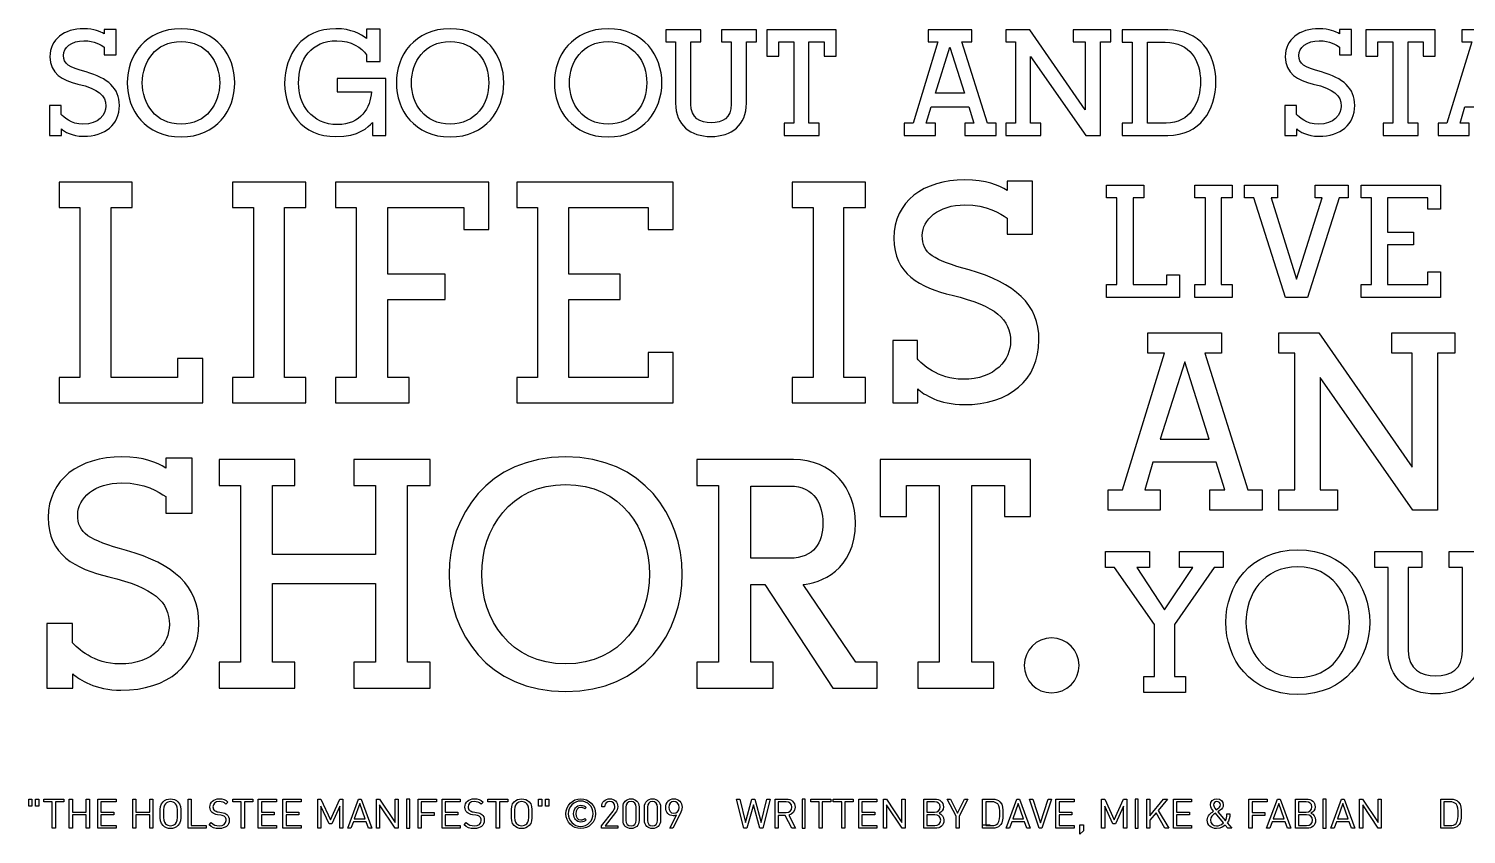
# Model space of a CAD drawing. Extents: x 11 to 200, y 17 to 278.
# Drawn here: x 10.5 to 119.8, y 17.3 to 78.5 of the extents above; entities that cross this region are included whole.
import ezdxf

# ---------------------------------------------------------------- set-up
doc = ezdxf.new("R2010")
doc.units = 0
doc.layers.add('Ebene_1', color=7, linetype='CONTINUOUS')

msp = doc.modelspace()

# ---------------------------------------------------------------- linework, layer by layer
at = {"layer": 'Ebene_1', "color": 7}
for points in [[(16.251117, 77.067376), (16.251117, 76.482894), (17.171856, 76.482894), (17.171856, 78.41474), (16.251117, 78.41474), (16.251117, 78.066019)], [(36.188452, 76.482894), (36.188452, 75.967203), (37.220221, 75.967203), (37.220221, 78.42617), (36.188452, 78.42617), (36.188452, 77.717334)], [(60.827404, 72.733819), (60.827404, 77.460265), (61.602281, 77.460265), (61.602281, 78.368914), (58.929918, 78.368914), (58.929918, 77.460265), (59.682711, 77.460265), (59.682711, 72.800917)], [(65.061267, 77.460265), (65.834309, 77.460265), (65.834309, 78.368914), (63.162617, 78.368914), (63.162617, 77.460265), (63.915374, 77.460265), (63.915374, 72.733819)], [(70.595503, 71.273424), (69.820486, 71.273424), (69.820486, 77.460265), (70.965356, 77.460265), (70.965356, 76.369934), (71.874958, 76.369934), (71.874958, 78.368914), (66.609185, 78.368914), (66.609185, 76.369934), (67.530253, 76.369934), (67.530253, 77.460265), (68.675122, 77.460265), (68.675122, 71.273424), (67.92367, 71.273424), (67.92367, 70.35338), (70.595503, 70.35338), (70.595503, 71.273424), (70.595503, 71.273424)], [(83.386802, 71.273424), (81.444302, 77.460265), (82.196248, 77.460265), (82.196248, 78.368914), (78.872975, 78.368914), (78.872975, 77.460265), (79.613491, 77.460265), (77.727294, 71.273424), (77.065236, 71.273424), (77.065236, 70.35338), (79.423556, 70.35338), (79.423556, 71.273424), (78.737579, 71.273424), (79.097589, 72.51933), (81.960522, 72.51933), (82.352775, 71.273424), (81.668457, 71.273424), (81.668457, 70.35338), (84.036266, 70.35338), (84.036266, 71.273424), (83.386802, 71.273424), (83.386802, 71.273424)], [(87.44992, 71.273424), (86.664425, 71.273424), (86.664425, 76.348627), (90.852921, 70.35338), (91.975177, 70.35338), (91.975177, 77.460265), (92.750195, 77.460265), (92.750195, 78.368914), (89.909099, 78.368914), (89.909099, 77.460265), (90.818384, 77.460265), (90.818384, 72.296656), (86.608087, 78.368914), (84.789059, 78.368914), (84.789059, 77.460265), (85.519379, 77.460265), (85.519379, 71.273424), (84.789059, 71.273424), (84.789059, 70.35338), (87.44992, 70.35338), (87.44992, 71.273424), (87.44992, 71.273424)], [(97.083788, 78.368914), (93.613971, 78.368914), (93.613971, 77.437369), (94.378229, 77.437369), (94.378229, 71.29639), (93.613971, 71.29639), (93.613971, 70.35338), (93.613971, 70.35338)], [(110.143727, 77.067376), (110.143727, 76.482894), (111.0643, 76.482894), (111.0643, 78.41474), (110.143727, 78.41474), (110.143727, 78.066019)], [(116.128214, 71.273424), (115.352843, 71.273424), (115.352843, 77.460265), (116.497396, 77.460265), (116.497396, 76.369934), (117.407315, 76.369934), (117.407315, 78.368914), (112.141578, 78.368914), (112.141578, 76.369934), (113.063104, 76.369934), (113.063104, 77.460265), (114.207339, 77.460265), (114.207339, 71.273424), (113.455393, 71.273424), (113.455393, 70.35338), (116.128214, 70.35338), (116.128214, 71.273424), (116.128214, 71.273424)], [(123.962526, 71.273424), (122.02052, 77.460265), (122.771654, 77.460265), (122.771654, 78.368914), (119.449511, 78.368914), (119.449511, 77.460265), (120.18985, 77.460265), (118.303512, 71.273424), (117.641771, 71.273424), (117.641771, 70.35338), (119.999138, 70.35338), (119.999138, 71.273424), (119.314926, 71.273424), (119.67363, 72.51933), (122.53674, 72.51933), (122.930122, 71.273424), (122.245133, 71.273424), (122.245133, 70.35338), (124.613295, 70.35338), (124.613295, 71.273424), (123.962526, 71.273424), (123.962526, 71.273424)], [(65.061267, 72.800917), (65.061267, 77.460265), (65.061267, 77.460265)], [(81.634731, 73.563834), (79.423556, 73.563834), (80.534206, 77.067376), (81.634731, 73.563834), (81.634731, 73.563834)], [(95.545006, 77.437369), (96.892229, 77.437369)], [(96.960315, 71.29639), (95.545006, 71.29639), (95.545006, 77.437369), (95.545006, 77.437369)], [(36.637185, 71.340558), (36.637185, 70.35338), (37.658618, 70.35338), (37.658618, 74.686937), (33.954063, 74.686937), (33.954063, 73.653863), (36.558269, 73.653863)], [(12.983509, 71.947971), (12.983509, 72.620824), (12.085196, 72.620824), (12.085196, 70.35338), (12.994802, 70.35338), (12.994802, 70.857605)], [(106.876793, 71.947971), (106.876793, 72.620824), (105.978162, 72.620824), (105.978162, 70.35338), (106.887588, 70.35338), (106.887588, 70.857605)], [(93.613971, 70.35338), (97.083788, 70.35338)], [(21.828428, 51.964768), (16.784993, 51.964768), (16.784993, 64.890157), (18.380244, 64.890157), (18.380244, 66.790889), (12.820279, 66.790889), (12.820279, 64.890157), (14.391957, 64.890157), (14.391957, 51.964768), (12.820279, 51.964768), (12.820279, 50.041106), (23.752749, 50.041106), (23.752749, 53.39567), (21.828428, 53.39567), (21.828428, 51.964768), (21.828428, 51.964768)], [(29.944814, 51.964768), (29.944814, 64.890157), (31.586557, 64.890157), (31.586557, 66.790889), (26.00417, 66.790889), (26.00417, 64.890157), (27.599421, 64.890157), (27.599421, 51.964768), (26.00417, 51.964768), (26.00417, 50.041106), (31.586557, 50.041106), (31.586557, 51.964768), (29.944814, 51.964768), (29.944814, 51.964768)], [(33.838317, 50.041106), (39.423001, 50.041106), (39.423001, 51.964768), (37.80368, 51.964768), (37.80368, 57.899478), (42.167541, 57.899478), (42.167541, 59.800244), (37.80368, 59.800244), (37.80368, 64.890157), (43.574348, 64.890157), (43.574348, 63.200599), (45.49801, 63.200599), (45.49801, 66.790889), (33.838317, 66.790889), (33.838317, 64.890157), (35.410788, 64.890157), (35.410788, 51.964768), (33.838317, 51.964768), (33.838317, 50.041106), (33.838317, 50.041106)], [(47.609773, 50.041106), (59.503747, 50.041106), (59.503747, 53.865534), (57.602486, 53.865534), (57.602486, 51.964768), (51.574149, 51.964768), (51.574149, 57.899478), (55.467828, 57.899478), (55.467828, 59.800244), (51.574149, 59.800244), (51.574149, 64.890157), (57.602486, 64.890157), (57.602486, 63.200599), (59.503747, 63.200599), (59.503747, 66.790889), (47.609773, 66.790889), (47.609773, 64.890157), (49.181116, 64.890157), (49.181116, 51.964768), (47.609773, 51.964768), (47.609773, 50.041106), (47.609773, 50.041106)], [(72.475633, 51.964768), (72.475633, 64.890157), (74.11739, 64.890157), (74.11739, 66.790889), (68.533023, 66.790889), (68.533023, 64.890157), (70.12892, 64.890157), (70.12892, 51.964768), (68.533023, 51.964768), (68.533023, 50.041106), (74.11739, 50.041106), (74.11739, 51.964768), (72.475633, 51.964768), (72.475633, 51.964768)], [(84.885296, 64.068291), (84.885296, 62.848632), (86.808288, 62.848632), (86.808288, 66.884199), (84.885296, 66.884199), (84.885296, 66.157335)], [(97.013373, 59.756041), (97.992085, 59.756041), (97.992085, 58.050114), (92.429978, 58.050114), (92.429978, 59.029143), (93.229761, 59.029143), (93.229761, 65.605591), (92.429978, 65.605591), (92.429978, 66.571496), (95.258656, 66.571496), (95.258656, 65.605591), (94.447126, 65.605591), (94.447126, 59.029143), (97.013373, 59.029143), (97.013373, 59.756041)], [(101.978085, 59.029143), (101.978085, 58.050114), (99.137413, 58.050114), (99.137413, 59.029143), (99.949119, 59.029143), (99.949119, 65.605591), (99.137413, 65.605591), (99.137413, 66.571496), (101.978085, 66.571496), (101.978085, 65.605591), (101.142602, 65.605591), (101.142602, 59.029143), (101.978085, 59.029143)], [(108.303885, 65.605591), (108.303885, 66.571496), (110.810406, 66.571496), (110.810406, 65.605591), (110.118221, 65.605591), (107.719085, 58.050114), (106.048047, 58.050114), (103.636846, 65.605591), (102.932667, 65.605591), (102.932667, 66.571496), (105.439365, 66.571496), (105.439365, 65.605591), (104.937891, 65.605591), (106.883496, 59.435155), (108.817141, 65.605591), (108.303885, 65.605591)], [(111.776453, 59.029143), (112.576235, 59.029143), (112.576235, 65.605591), (111.776453, 65.605591), (111.776453, 66.571496), (117.828038, 66.571496), (117.828038, 64.746083), (116.86118, 64.746083), (116.86118, 65.605591), (113.793601, 65.605591), (113.793601, 63.015602), (115.775083, 63.015602), (115.775083, 62.048039), (113.793601, 62.048039), (113.793601, 59.029143), (116.86118, 59.029143), (116.86118, 59.995048), (117.828038, 59.995048), (117.828038, 58.050114), (111.776453, 58.050114), (111.776453, 59.029143)], [(78.058165, 53.372739), (78.058165, 54.779052), (76.18054, 54.779052), (76.18054, 50.041106), (78.081589, 50.041106), (78.081589, 51.095453)], [(104.262886, 43.426981), (104.262886, 41.879867), (100.282318, 41.879867), (100.282318, 43.426981), (101.433044, 43.426981), (100.772785, 45.520894), (95.96199, 45.520894), (95.358387, 43.426981), (96.509113, 43.426981), (96.509113, 41.879867), (92.547383, 41.879867), (92.547383, 43.426981), (93.660467, 43.426981), (96.829858, 53.821296), (95.584623, 53.821296), (95.584623, 55.350411), (101.16899, 55.350411), (101.16899, 53.821296), (99.904916, 53.821296), (103.168781, 43.426981), (104.262886, 43.426981)], [(109.997712, 41.879867), (105.52643, 41.879867), (105.52643, 43.426981), (106.752686, 43.426981), (106.752686, 53.821296), (105.52643, 53.821296), (105.52643, 55.350411), (108.582685, 55.350411), (115.657361, 45.144374), (115.657361, 53.821296), (114.129234, 53.821296), (114.129234, 55.350411), (118.902211, 55.350411), (118.902211, 53.821296), (117.600532, 53.821296), (117.600532, 41.879867), (115.713982, 41.879867), (108.676983, 51.953338), (108.676983, 43.426981), (109.997712, 43.426981), (109.997712, 41.879867)], [(98.376789, 53.161566), (96.509113, 47.275928), (100.225662, 47.275928), (98.376789, 53.161566), (98.376789, 53.161566)], [(20.936831, 42.90801), (20.936831, 41.640842), (22.933511, 41.640842), (22.933511, 45.828692), (20.936831, 45.828692), (20.936831, 45.073959)], [(39.296953, 30.341162), (39.296953, 43.759333), (41.026093, 43.759333), (41.026093, 45.730479), (35.230237, 45.730479), (35.230237, 43.759333), (36.861975, 43.759333), (36.861975, 38.523691), (29.046014, 38.523691), (29.046014, 43.759333), (30.750132, 43.759333), (30.750132, 45.730479), (24.977999, 45.730479), (24.977999, 43.759333), (26.61074, 43.759333), (26.61074, 30.341162), (24.977999, 30.341162), (24.977999, 28.34383), (30.750132, 28.34383), (30.750132, 30.341162), (29.046014, 30.341162), (29.046014, 36.306977), (36.861975, 36.306977), (36.861975, 30.341162), (35.230237, 30.341162), (35.230237, 28.34383), (41.026093, 28.34383), (41.026093, 30.341162), (39.296953, 30.341162), (39.296953, 30.341162)], [(68.634694, 45.730479), (61.305453, 45.730479), (61.305453, 43.759333), (62.936839, 43.759333), (62.936839, 30.341162), (61.305453, 30.341162), (61.305453, 28.34383), (67.101486, 28.34383), (67.101486, 30.341162), (65.397041, 30.341162), (65.397041, 36.234939), (65.397041, 36.234939)], [(83.876317, 30.341162), (82.19593, 30.341162), (82.19593, 43.759333), (84.680015, 43.759333), (84.680015, 41.396907), (86.652925, 41.396907), (86.652925, 45.730479), (75.232273, 45.730479), (75.232273, 41.396907), (77.227973, 41.396907), (77.227973, 43.759333), (79.712516, 43.759333), (79.712516, 30.341162), (78.081236, 30.341162), (78.081236, 28.34383), (83.876317, 28.34383), (83.876317, 30.341162), (83.876317, 30.341162)], [(68.367006, 38.230638), (65.397041, 38.230638), (65.397041, 43.710226), (68.367006, 43.710226)], [(96.069551, 33.199646), (93.051467, 37.525023), (92.360552, 37.525023), (92.360552, 38.741432), (95.694161, 38.741432), (95.694161, 37.525023), (94.733123, 37.525023), (96.835432, 34.296542), (98.997783, 37.525023), (97.991767, 37.525023), (97.991767, 38.741432), (101.310242, 38.741432), (101.310242, 37.525023), (100.619397, 37.525023), (97.601313, 33.199646), (97.601313, 29.250814), (98.442123, 29.250814), (98.442123, 28.019669), (95.273755, 28.019669), (95.273755, 29.250814), (96.069551, 29.250814), (96.069551, 33.199646)], [(113.830466, 31.292353), (113.830466, 37.525023), (112.82445, 37.525023), (112.82445, 38.741432), (116.398195, 38.741432), (116.398195, 37.525023), (115.362051, 37.525023), (115.362051, 31.20231)], [(119.491597, 31.20231), (119.491597, 37.525023), (118.485404, 37.525023), (118.485404, 38.741432), (122.059149, 38.741432), (122.059149, 37.525023), (121.023182, 37.525023), (121.023182, 31.292353)], [(65.397041, 36.234939), (66.467545, 36.234939), (71.630024, 28.34383), (75.01468, 28.34383), (75.01468, 30.341162), (73.38393, 30.341162), (69.36565, 36.234939)], [(13.850055, 31.803147), (13.850055, 33.263492), (11.902326, 33.263492), (11.902326, 28.34383), (13.875106, 28.34383), (13.875106, 29.440722)], [(110.904175, 33.365), (110.904175, 33.365)], [(10.517127, 19.930461), (10.76368, 19.930461), (10.76368, 19.40002), (10.517127, 19.40002), (10.517127, 19.930461), (10.517127, 19.930461)], [(11.041672, 19.930461), (11.288553, 19.930461), (11.288553, 19.40002), (11.041672, 19.40002), (11.041672, 19.930461), (11.041672, 19.930461)], [(12.537873, 19.717626), (12.537873, 17.707195), (12.300976, 17.707195), (12.300976, 19.717626), (11.657245, 19.717626), (11.657245, 19.930461), (13.181439, 19.930461), (13.181439, 19.717626), (12.537873, 19.717626)], [(14.890143, 17.707195), (14.890143, 18.722235), (13.834339, 18.722235), (13.834339, 17.707195), (13.596951, 17.707195), (13.596951, 19.930461), (13.834339, 19.930461), (13.834339, 18.933429), (14.890143, 18.933429), (14.890143, 19.930461), (15.127534, 19.930461), (15.127534, 17.707195), (14.890143, 17.707195)], [(15.770933, 17.707195), (15.770933, 19.930461), (17.15172, 19.930461), (17.15172, 19.717626), (16.008325, 19.717626), (16.008325, 18.933429), (16.983088, 18.933429), (16.983088, 18.722235), (16.008325, 18.722235), (16.008325, 17.918393), (17.15172, 17.918393), (17.15172, 17.707195), (15.770933, 17.707195)], [(19.71633, 17.707195), (19.71633, 18.722235), (18.66036, 18.722235), (18.66036, 17.707195), (18.422972, 17.707195), (18.422972, 19.930461), (18.66036, 19.930461), (18.66036, 18.933429), (19.71633, 18.933429), (19.71633, 19.930461), (19.953883, 19.930461), (19.953883, 17.707195), (19.71633, 17.707195)], [(22.627692, 17.707195), (22.627692, 19.930461), (22.865079, 19.930461), (22.865079, 17.918393), (24.002089, 17.918393), (24.002089, 17.707195), (22.627692, 17.707195)], [(25.660695, 19.706168), (25.507784, 19.552276)], [(26.907066, 19.717626), (26.907066, 17.707195), (26.669512, 17.707195), (26.669512, 19.717626), (26.026268, 19.717626), (26.026268, 19.930461), (27.550797, 19.930461), (27.550797, 19.717626), (26.907066, 19.717626)], [(27.965978, 17.707195), (27.965978, 19.930461), (29.346923, 19.930461), (29.346923, 19.717626), (28.203366, 19.717626), (28.203366, 18.933429), (29.177643, 18.933429), (29.177643, 18.722235), (28.203366, 18.722235), (28.203366, 17.918393), (29.346923, 17.918393), (29.346923, 17.707195), (27.965978, 17.707195)], [(29.840202, 17.707195), (29.840202, 19.930461), (31.221147, 19.930461), (31.221147, 19.717626), (30.077752, 19.717626), (30.077752, 18.933429), (31.052025, 18.933429), (31.052025, 18.722235), (30.077752, 18.722235), (30.077752, 17.918393), (31.221147, 17.918393), (31.221147, 17.707195), (29.840202, 17.707195)], [(34.160191, 17.707195), (34.160191, 19.396747), (33.550979, 18.055912), (33.348308, 18.055912), (32.729783, 19.396747), (32.729783, 17.707195), (32.492399, 17.707195), (32.492399, 19.930461), (32.729783, 19.930461), (33.454389, 18.353876), (34.160191, 19.930461), (34.397716, 19.930461), (34.397716, 17.707195), (34.160191, 17.707195)], [(36.33743, 17.707195), (36.159312, 18.209805), (35.18815, 18.209805), (35.010033, 17.707195), (34.756915, 17.707195), (35.575359, 19.930461), (35.775208, 19.930461), (36.590689, 17.707195), (36.33743, 17.707195)], [(38.367842, 17.707195), (37.187307, 19.490063), (37.187307, 17.707195), (36.949746, 17.707195), (36.949746, 19.930461), (37.174501, 19.930461), (38.355566, 18.152503), (38.355566, 19.930461), (38.592632, 19.930461), (38.592632, 17.707195), (38.367842, 17.707195)], [(39.236699, 17.707195), (39.474086, 17.707195), (39.474086, 19.930459), (39.236699, 19.930459), (39.236699, 17.707195), (39.236699, 17.707195)], [(40.354863, 19.717626), (40.354863, 18.899048), (41.329623, 18.899048), (41.329623, 18.687854), (40.354863, 18.687854), (40.354863, 17.707195), (40.117444, 17.707195), (40.117444, 19.930461), (41.497934, 19.930461), (41.497934, 19.717626), (40.354863, 19.717626)], [(41.92931, 17.707195), (41.92931, 19.930461), (43.309765, 19.930461), (43.309765, 19.717626), (42.166695, 19.717626), (42.166695, 18.933429), (43.140961, 18.933429), (43.140961, 18.722235), (42.166695, 18.722235), (42.166695, 17.918393), (43.309765, 17.918393), (43.309765, 17.707195), (41.92931, 17.707195)], [(45.04649, 19.706168), (44.893702, 19.552276)], [(46.292854, 19.717626), (46.292854, 17.707195), (46.055435, 17.707195), (46.055435, 19.717626), (45.412215, 19.717626), (45.412215, 19.930461), (46.936568, 19.930461), (46.936568, 19.717626), (46.292854, 19.717626)], [(49.273121, 19.930461), (49.519324, 19.930461), (49.519324, 19.40002), (49.273121, 19.40002), (49.273121, 19.930461), (49.273121, 19.930461)], [(49.797666, 19.930461), (50.044046, 19.930461), (50.044046, 19.40002), (49.797666, 19.40002), (49.797666, 19.930461), (49.797666, 19.930461)], [(52.47151, 19.779842), (52.47151, 19.779842)], [(59.549925, 19.748738), (59.549925, 19.748738)], [(66.309571, 17.707195), (66.088062, 17.707195), (65.594138, 19.48679), (65.100355, 17.707195), (64.878704, 17.707195), (64.310626, 19.930461), (64.563533, 19.930461), (64.997379, 18.137767), (65.488234, 19.930461), (65.700041, 19.930461), (66.190896, 18.137767), (66.624884, 19.930461), (66.877861, 19.930461), (66.309571, 17.707195)], [(68.527273, 17.707195), (68.021566, 18.692768), (67.487214, 18.692768), (67.487214, 17.707195), (67.249653, 17.707195), (67.249653, 19.930461), (68.102776, 19.930461)], [(68.080833, 19.717626), (67.487214, 19.717626), (67.487214, 18.902325), (68.080833, 18.902325)], [(68.080833, 19.717626), (68.080833, 19.717626)], [(69.29901, 17.707195), (69.536563, 17.707195), (69.536563, 19.930459), (69.29901, 19.930459), (69.29901, 17.707195), (69.29901, 17.707195)], [(70.832888, 19.717626), (70.832888, 17.707195), (70.595503, 17.707195), (70.595503, 19.717626), (69.952107, 19.717626), (69.952107, 19.930461), (71.476284, 19.930461), (71.476284, 19.717626), (70.832888, 19.717626)], [(72.54453, 19.717626), (72.54453, 17.707195), (72.30697, 17.707195), (72.30697, 19.717626), (71.663609, 19.717626), (71.663609, 19.930461), (73.188279, 19.930461), (73.188279, 19.717626), (72.54453, 19.717626)], [(73.603287, 17.707195), (73.603287, 19.930461), (74.984235, 19.930461), (74.984235, 19.717626), (73.840883, 19.717626), (73.840883, 18.933429), (74.815114, 18.933429), (74.815114, 18.722235), (73.840883, 18.722235), (73.840883, 17.918393), (74.984235, 17.918393), (74.984235, 17.707195), (73.603287, 17.707195)], [(76.895621, 17.707195), (75.715085, 19.490063), (75.715085, 17.707195), (75.477701, 17.707195), (75.477701, 19.930461), (75.702597, 19.930461), (76.883344, 18.152503), (76.883344, 19.930461), (77.120763, 19.930461), (77.120763, 17.707195), (76.895621, 17.707195)], [(79.407187, 17.707195), (78.541929, 17.707195), (78.541929, 19.930461), (79.379035, 19.930461)], [(79.360232, 19.717626), (78.779348, 19.717626), (78.779348, 18.946525), (79.360232, 18.946525)], [(79.360232, 19.717626), (79.360232, 19.717626)], [(81.231506, 18.624008), (81.231506, 17.707195), (80.99444, 17.707195), (80.99444, 18.624008), (80.331853, 19.930461), (80.588251, 19.930461), (81.112797, 18.86467), (81.631274, 19.930461), (81.887497, 19.930461), (81.231506, 18.624008)], [(83.774646, 17.707195), (83.012223, 17.707195), (83.012223, 19.930461), (83.774646, 19.930461)], [(83.734041, 19.717626), (83.249748, 19.717626), (83.249748, 17.918393), (83.734041, 17.918393)], [(86.379205, 17.707195), (86.201087, 18.209805), (85.230243, 18.209805), (85.052301, 17.707195), (84.799007, 17.707195), (85.617275, 19.930461), (85.817159, 19.930461), (86.63264, 17.707195), (86.379205, 17.707195)], [(87.509505, 17.707195), (87.316182, 17.707195), (86.585156, 19.930461), (86.835135, 19.930461), (87.412914, 18.13122), (87.990482, 19.930461), (88.240813, 19.930461), (87.509505, 17.707195)], [(88.587064, 17.707195), (88.587064, 19.930461), (89.968189, 19.930461), (89.968189, 19.717626), (88.824625, 19.717626), (88.824625, 18.933429), (89.79942, 18.933429), (89.79942, 18.722235), (88.824625, 18.722235), (88.824625, 17.918393), (89.968189, 17.918393), (89.968189, 17.707195), (88.587064, 17.707195)], [(93.732011, 17.707195), (93.732011, 19.396747), (93.122834, 18.055912), (92.919987, 18.055912), (92.301497, 19.396747), (92.301497, 17.707195), (92.064254, 17.707195), (92.064254, 19.930461), (92.301497, 19.930461), (93.02642, 18.353876), (93.732011, 19.930461), (93.969571, 19.930461), (93.969571, 17.707195), (93.732011, 17.707195)], [(94.612791, 17.707195), (94.850179, 17.707195), (94.850179, 19.930459), (94.612791, 19.930459), (94.612791, 17.707195), (94.612791, 17.707195)], [(96.877836, 17.707195), (96.199868, 18.890863), (95.731485, 18.327678), (95.731485, 17.707195), (95.493924, 17.707195), (95.493924, 19.930461), (95.731485, 19.930461), (95.731485, 18.653476), (96.768157, 19.930461), (97.058881, 19.930461), (96.359358, 19.070953), (97.158929, 17.707195), (96.877836, 17.707195)], [(97.524019, 17.707195), (97.524019, 19.930461), (98.905109, 19.930461), (98.905109, 19.717626), (97.761544, 19.717626), (97.761544, 18.933429), (98.736163, 18.933429), (98.736163, 18.722235), (97.761544, 18.722235), (97.761544, 17.918393), (98.905109, 17.918393), (98.905109, 17.707195), (97.524019, 17.707195)], [(100.82616, 19.74546), (100.82616, 19.74546)], [(103.499969, 19.717626), (103.499969, 18.899048), (104.474729, 18.899048), (104.474729, 18.687854), (103.499969, 18.687854), (103.499969, 17.707195), (103.262726, 17.707195), (103.262726, 19.930461), (104.64318, 19.930461), (104.64318, 19.717626), (103.499969, 19.717626)], [(106.183126, 17.707195), (106.005008, 18.209805), (105.033529, 18.209805), (104.855376, 17.707195), (104.602611, 17.707195), (105.420985, 19.930461), (105.620904, 19.930461), (106.435891, 17.707195), (106.183126, 17.707195)], [(107.660806, 17.707195), (106.795407, 17.707195), (106.795407, 19.930461), (107.632513, 19.930461)], [(107.613816, 19.717626), (107.032968, 19.717626), (107.032968, 18.946525), (107.613816, 18.946525)], [(107.613816, 19.717626), (107.613816, 19.717626)], [(108.881982, 17.707195), (109.119369, 17.707195), (109.119369, 19.930459), (108.881982, 19.930459), (108.881982, 17.707195), (108.881982, 17.707195)], [(111.059079, 17.707195), (110.880926, 18.209805), (109.9098, 18.209805), (109.731647, 17.707195), (109.478741, 17.707195), (110.29715, 19.930461), (110.496893, 19.930461), (111.311986, 17.707195), (111.059079, 17.707195)], [(113.089139, 17.707195), (111.908568, 19.490063), (111.908568, 17.707195), (111.671219, 17.707195), (111.671219, 19.930461), (111.89615, 19.930461), (113.076898, 18.152503), (113.076898, 19.930461), (113.314282, 19.930461), (113.314282, 17.707195), (113.089139, 17.707195)], [(118.608665, 17.707195), (117.846735, 17.707195), (117.846735, 19.930461), (118.608665, 19.930461)], [(118.568236, 19.717626), (118.08412, 19.717626), (118.08412, 17.918393), (118.568236, 17.918393)], [(21.674701, 19.576833), (21.674701, 19.576833)], [(25.123379, 18.696042), (24.864215, 18.736971)], [(24.920373, 18.953076), (25.16398, 18.91542)], [(35.678335, 19.589931), (35.259694, 18.416084), (36.090873, 18.416084), (35.678335, 19.589931), (35.678335, 19.589931)], [(44.509139, 18.696042), (44.249988, 18.736971)], [(44.306327, 18.953076), (44.549744, 18.91542)], [(48.366623, 19.576833), (48.366623, 19.576833)], [(52.896007, 19.290328), (52.783718, 19.177365)], [(54.061656, 17.707195), (54.061656, 17.906931), (54.939367, 19.021836)], [(55.111099, 18.899048), (54.333259, 17.906931), (55.288864, 17.906931), (55.288864, 17.707195), (54.061656, 17.707195)], [(54.289233, 19.345992), (54.064619, 19.345992)], [(55.685739, 18.299848), (55.685739, 19.336171)], [(55.910846, 19.324713), (55.910846, 18.312946)], [(56.679161, 18.312946), (56.679161, 19.324713), (56.679161, 19.324713)], [(56.903775, 19.336171), (56.903775, 18.299848)], [(57.316313, 18.299848), (57.316313, 19.336171)], [(57.541103, 19.324713), (57.541103, 18.312946)], [(58.309947, 18.312946), (58.309947, 19.324713), (58.309947, 19.324713)], [(58.53456, 19.336171), (58.53456, 18.299848)], [(60.027798, 18.809005), (59.481169, 17.707195), (59.246889, 17.707195), (59.74667, 18.705867)], [(68.277436, 18.715688), (68.805297, 17.707195), (68.527273, 17.707195)], [(79.38542, 18.733697), (78.779348, 18.733697), (78.779348, 17.918393), (79.38542, 17.918393)], [(79.38542, 18.733697), (79.38542, 18.733697)], [(84.171027, 19.555553), (84.171027, 19.555553)], [(85.720251, 19.589931), (85.30161, 18.416084), (86.132825, 18.416084), (85.720251, 19.589931), (85.720251, 19.589931)], [(101.319626, 18.113214), (100.707627, 18.849934), (100.707627, 18.849934)], [(100.898197, 18.971085), (101.466628, 18.286752)], [(101.59137, 18.79591), (101.816478, 18.79591)], [(105.52382, 19.589931), (105.10539, 18.416084), (105.936217, 18.416084), (105.52382, 19.589931), (105.52382, 19.589931)], [(107.638863, 18.733697), (107.032968, 18.733697), (107.032968, 17.918393), (107.638863, 17.918393)], [(107.638863, 18.733697), (107.638863, 18.733697)], [(110.400126, 19.589931), (109.981484, 18.416084), (110.812205, 18.416084), (110.400126, 19.589931), (110.400126, 19.589931)], [(119.005505, 19.555553), (119.005505, 19.555553)], [(24.226865, 17.980601), (24.389439, 18.144318)], [(43.61266, 17.980601), (43.775361, 18.144318)], [(52.487032, 18.185248), (52.487032, 18.185248)], [(52.783718, 18.458654), (52.896007, 18.347328)], [(90.414806, 17.256977), (90.414806, 17.980601), (90.689831, 17.980601), (90.689831, 17.504189), (90.414806, 17.256977)], [(101.653741, 17.707195), (101.453822, 17.949497)], [(101.610032, 18.116488), (101.950392, 17.707195), (101.653741, 17.707195)]]:
    msp.add_lwpolyline(points, dxfattribs=at)
for points in [[(14.71284, 78.458943), (13.208451, 78.458943), (12.130383, 77.673131), (12.130383, 76.337161)], [(16.251117, 78.066019), (15.936453, 78.267385), (15.487543, 78.458943), (14.71284, 78.458943)], [(22.090044, 78.458943), (19.373507, 78.458943), (18.00304, 76.405953), (18.00304, 74.349682)], [(26.176072, 74.349682), (26.176072, 76.405953), (24.807241, 78.458943), (22.090044, 78.458943)], [(33.863999, 78.458943), (31.281394, 78.458943), (29.967738, 76.505789), (29.967738, 74.282548)], [(36.188452, 77.717334), (35.78378, 78.054554), (35.030988, 78.458943), (33.863999, 78.458943)], [(42.542756, 78.458943), (39.824744, 78.458943), (38.455755, 76.405953), (38.455755, 74.349682)], [(46.628804, 74.349682), (46.628804, 76.405953), (45.258827, 78.458943), (42.542756, 78.458943)], [(54.552017, 78.458943), (51.834464, 78.458943), (50.465792, 76.405953), (50.465792, 74.349682)], [(58.638983, 74.349682), (58.638983, 76.405953), (57.268864, 78.458943), (54.552017, 78.458943)], [(100.755111, 74.439711), (100.755111, 76.572958), (99.531183, 78.368914), (97.083788, 78.368914)], [(108.605122, 78.458943), (107.101406, 78.458943), (106.023494, 77.673131), (106.023494, 76.337161)], [(110.143727, 78.066019), (109.82859, 78.267385), (109.379998, 78.458943), (108.605122, 78.458943)], [(13.163267, 76.438691), (13.163267, 77.011708), (13.746913, 77.548706), (14.71284, 77.548706)], [(14.71284, 77.548706), (15.509317, 77.548706), (16.003904, 77.236004), (16.251117, 77.067376)], [(19.148234, 74.349682), (19.148234, 75.923), (20.136587, 77.49466), (22.090044, 77.49466)], [(22.090044, 77.49466), (24.043347, 77.49466), (25.030549, 75.923), (25.030549, 74.349682)], [(31.02272, 74.328409), (31.02272, 76.147261), (31.999942, 77.548706), (33.930991, 77.548706)], [(33.930991, 77.548706), (35.054236, 77.548706), (35.794223, 77.023173), (36.188452, 76.482894)], [(39.600624, 74.349682), (39.600624, 75.923), (40.587979, 77.49466), (42.542756, 77.49466)], [(42.542756, 77.49466), (44.496404, 77.49466), (45.484076, 75.923), (45.484076, 74.349682)], [(51.610979, 74.349682), (51.610979, 75.923), (52.598369, 77.49466), (54.552017, 77.49466)], [(54.552017, 77.49466), (56.506265, 77.49466), (57.493619, 75.923), (57.493619, 74.349682)], [(96.892229, 77.437369), (98.789891, 77.437369), (99.576374, 76.045802), (99.576374, 74.439711)], [(107.056533, 76.438691), (107.056533, 77.011708), (107.639216, 77.548706), (108.605122, 77.548706)], [(108.605122, 77.548706), (109.403423, 77.548706), (109.896676, 77.236004), (110.143727, 77.067376)], [(12.130383, 76.337161), (12.130383, 75.035623), (13.072896, 74.541205), (14.251978, 74.26124)], [(14.869516, 75.181355), (13.545216, 75.551349), (13.163267, 75.777268), (13.163267, 76.438691)], [(106.023494, 76.337161), (106.023494, 75.035623), (106.966328, 74.541205), (108.14577, 74.26124)], [(108.762143, 75.181355), (107.437851, 75.551349), (107.056533, 75.777268), (107.056533, 76.438691)], [(17.407441, 72.632289), (17.407441, 73.93545), (16.531233, 74.709833), (14.869516, 75.181355)], [(18.00304, 74.349682), (18.00304, 72.296656), (19.373507, 70.240385), (22.090044, 70.240385)], [(22.090044, 71.206326), (20.136587, 71.206326), (19.148234, 72.777986), (19.148234, 74.349682)], [(22.090044, 70.240385), (24.807241, 70.240385), (26.176072, 72.296656), (26.176072, 74.349682)], [(25.030549, 74.349682), (25.030549, 72.777986), (24.043347, 71.206326), (22.090044, 71.206326)], [(33.987295, 71.173588), (31.999942, 71.173588), (31.02272, 72.745249), (31.02272, 74.328409)], [(38.455755, 74.349682), (38.455755, 72.296656), (39.824744, 70.240385), (42.542756, 70.240385)], [(42.542756, 71.206326), (40.587979, 71.206326), (39.600624, 72.777986), (39.600624, 74.349682)], [(42.542756, 70.240385), (45.258827, 70.240385), (46.628804, 72.296656), (46.628804, 74.349682)], [(45.484076, 74.349682), (45.484076, 72.777986), (44.496404, 71.206326), (42.542756, 71.206326)], [(50.465792, 74.349682), (50.465792, 72.296656), (51.834464, 70.240385), (54.552017, 70.240385)], [(54.552017, 71.206326), (52.598369, 71.206326), (51.610979, 72.777986), (51.610979, 74.349682)], [(54.552017, 70.240385), (57.268864, 70.240385), (58.638983, 72.296656), (58.638983, 74.349682)], [(57.493619, 74.349682), (57.493619, 72.777986), (56.506265, 71.206326), (54.552017, 71.206326)], [(99.576374, 74.439711), (99.576374, 72.833655), (98.789891, 71.29639), (96.960315, 71.29639)], [(97.083788, 70.35338), (99.541837, 70.35338), (100.755111, 72.262296), (100.755111, 74.439711)], [(111.300556, 72.632289), (111.300556, 73.93545), (110.424996, 74.709833), (108.762143, 75.181355)], [(14.251978, 74.26124), (15.835601, 73.879817), (16.374392, 73.385399), (16.374392, 72.586463)], [(29.967738, 74.282548), (29.967738, 72.262296), (31.248321, 70.263316), (33.863999, 70.263316)], [(36.558269, 73.653863), (36.502001, 72.486592), (35.749878, 71.173588), (33.987295, 71.173588)], [(108.14577, 74.26124), (109.728684, 73.879817), (110.267023, 73.385399), (110.267023, 72.586463)], [(16.374392, 72.586463), (16.374392, 71.936505), (15.835601, 71.206326), (14.634255, 71.206326)], [(14.679442, 70.286211), (16.31824, 70.286211), (17.407441, 71.185018), (17.407441, 72.632289)], [(59.682711, 72.800917), (59.682711, 71.127762), (60.804474, 70.274781), (62.376945, 70.274781)], [(62.376945, 71.30782), (61.579491, 71.30782), (60.827404, 71.677814), (60.827404, 72.733819)], [(62.376945, 70.274781), (63.937987, 70.274781), (65.061267, 71.127762), (65.061267, 72.800917)], [(63.915374, 72.733819), (63.915374, 71.677814), (63.251693, 71.30782), (62.376945, 71.30782)], [(110.267023, 72.586463), (110.267023, 71.936505), (109.728684, 71.206326), (108.52737, 71.206326)], [(108.571749, 70.286211), (110.210719, 70.286211), (111.300556, 71.185018), (111.300556, 72.632289)], [(14.634255, 71.206326), (13.735783, 71.206326), (13.129866, 71.767878), (12.983509, 71.947971)], [(33.863999, 70.263316), (35.604816, 70.263316), (36.311077, 70.98203), (36.637185, 71.340558)], [(108.52737, 71.206326), (107.628562, 71.206326), (107.022349, 71.767878), (106.876793, 71.947971)], [(12.994802, 70.857605), (13.208451, 70.65624), (13.791935, 70.286211), (14.679442, 70.286211)], [(106.887588, 70.857605), (107.101406, 70.65624), (107.684231, 70.286211), (108.571749, 70.286211)], [(81.670574, 66.977544), (78.527394, 66.977544), (76.27579, 65.335434), (76.27579, 62.544115)], [(84.885296, 66.157335), (84.227472, 66.579716), (83.290071, 66.977544), (81.670574, 66.977544)], [(78.433908, 62.755323), (78.433908, 63.952051), (79.653108, 65.078435), (81.670574, 65.078435)], [(81.670574, 65.078435), (83.337025, 65.078435), (84.369077, 64.421915), (84.885296, 64.068291)], [(76.27579, 62.544115), (76.27579, 59.82314), (78.245454, 58.7901), (80.709536, 58.205654)], [(81.99901, 60.12928), (79.231362, 60.90204), (78.433908, 61.371905), (78.433908, 62.755323)], [(87.301436, 54.803641), (87.301436, 57.524581), (85.471049, 59.142067), (81.99901, 60.12928)], [(80.709536, 58.205654), (84.01644, 57.406718), (85.14233, 56.375266), (85.14233, 54.708673)], [(85.14233, 54.708673), (85.14233, 53.348186), (84.01644, 51.823974), (81.506673, 51.823974)], [(81.6015, 49.900312), (85.025914, 49.900312), (87.301436, 51.77649), (87.301436, 54.803641)], [(81.506673, 51.823974), (79.62986, 51.823974), (78.363353, 52.996184), (78.058165, 53.372739)], [(78.081589, 51.095453), (78.527394, 50.674695), (79.746912, 49.900312), (81.6015, 49.900312)], [(17.599807, 45.926941), (14.336948, 45.926941), (11.999735, 44.221013), (11.999735, 41.324874)], [(20.936831, 45.073959), (20.254626, 45.512744), (19.281333, 45.926941), (17.599807, 45.926941)], [(51.323042, 45.926941), (45.430065, 45.926941), (42.458795, 41.468941), (42.458795, 37.012592)], [(60.18676, 37.012592), (60.18676, 41.468941), (57.215983, 45.926941), (51.323042, 45.926941)], [(73.358847, 40.91067), (73.358847, 43.515387), (71.581588, 45.730479), (68.634694, 45.730479)], [(14.240026, 41.544252), (14.240026, 42.785218), (15.505715, 43.952514), (17.599807, 43.952514)], [(17.599807, 43.952514), (19.328814, 43.952514), (20.400828, 43.271441), (20.936831, 42.90801)], [(44.942844, 37.012592), (44.942844, 40.422796), (47.085722, 43.83137), (51.323042, 43.83137)], [(51.323042, 43.83137), (55.560326, 43.83137), (57.70271, 40.422796), (57.70271, 37.012592)], [(68.367006, 43.710226), (70.290492, 43.710226), (70.875468, 42.248231), (70.875468, 40.91067)], [(17.941318, 38.815107), (15.067939, 39.618953), (14.240026, 40.106824), (14.240026, 41.544252)], [(11.999735, 41.324874), (11.999735, 38.499134), (14.045204, 37.426795), (16.601958, 36.819407)], [(70.875468, 40.91067), (70.875468, 39.424132), (70.217678, 38.230638), (68.367006, 38.230638)], [(69.36565, 36.234939), (70.607956, 36.331533), (73.358847, 37.281088), (73.358847, 40.91067)], [(23.444796, 33.288052), (23.444796, 36.112151), (21.545362, 37.793519), (17.941318, 38.815107)], [(101.504093, 33.365), (101.504093, 36.113788), (103.335927, 38.860947), (106.96975, 38.860947)], [(106.96975, 38.860947), (110.603961, 38.860947), (112.435759, 36.113788), (112.435759, 33.365)], [(106.96975, 37.569226), (104.357183, 37.569226), (103.035678, 35.467111), (103.035678, 33.365)], [(110.904175, 33.365), (110.904175, 35.467111), (109.582669, 37.569226), (106.96975, 37.569226)], [(16.601958, 36.819407), (20.03541, 35.991004), (21.20418, 34.920302), (21.20418, 33.189821)], [(42.458795, 37.012592), (42.458795, 32.557877), (45.430065, 28.101528), (51.323042, 28.101528)], [(51.323042, 30.195454), (47.085722, 30.195454), (44.942844, 33.604021), (44.942844, 37.012592)], [(51.323042, 28.101528), (57.215983, 28.101528), (60.18676, 32.557877), (60.18676, 37.012592)], [(57.70271, 37.012592), (57.70271, 33.604021), (55.560326, 30.195454), (51.323042, 30.195454)], [(21.20418, 33.189821), (21.20418, 31.77695), (20.03541, 30.195454), (17.429871, 30.195454)], [(17.52728, 28.198118), (21.082049, 28.198118), (23.444796, 30.146341), (23.444796, 33.288052)], [(106.96975, 27.869051), (103.335927, 27.869051), (101.504093, 30.617842), (101.504093, 33.365)], [(103.035678, 33.365), (103.035678, 31.262886), (104.357183, 29.160771), (106.96975, 29.160771)], [(106.96975, 29.160771), (109.582669, 29.160771), (110.904175, 31.262886), (110.904175, 33.365)], [(112.435759, 33.365), (112.435759, 30.617842), (110.603961, 27.869051), (106.96975, 27.869051)], [(17.429871, 30.195454), (15.481814, 30.195454), (14.167502, 31.411864), (13.850055, 31.803147)], [(88.263567, 32.171507), (87.115628, 32.171507), (86.175687, 31.231778), (86.175687, 30.084128)], [(90.350636, 30.084128), (90.350636, 31.231778), (89.411365, 32.171507), (88.263567, 32.171507)], [(117.434338, 27.914891), (115.33203, 27.914891), (113.830466, 29.055993), (113.830466, 31.292353)], [(115.362051, 31.20231), (115.362051, 29.791076), (116.368208, 29.296654), (117.434338, 29.296654)], [(121.023182, 31.292353), (121.023182, 29.055993), (119.521548, 27.914891), (117.434338, 27.914891)], [(117.434338, 29.296654), (118.60556, 29.296654), (119.491597, 29.791076), (119.491597, 31.20231)], [(86.175687, 30.084128), (86.175687, 28.936479), (87.115628, 27.996749), (88.263567, 27.996749)], [(88.263567, 27.996749), (89.411365, 27.996749), (90.350636, 28.936479), (90.350636, 30.084128)], [(13.875106, 29.440722), (14.336948, 29.001968), (15.603943, 28.198118), (17.52728, 28.198118)], [(20.512972, 18.81883), (20.512972, 19.290328), (20.512972, 19.508073), (20.722198, 19.717626)], [(20.722198, 19.717626), (20.872164, 19.868248), (21.06895, 19.94847), (21.290787, 19.94847)], [(21.290787, 19.737276), (21.144095, 19.737276), (21.003626, 19.6767), (20.906708, 19.576833)], [(21.290787, 19.94847), (21.512455, 19.94847), (21.709242, 19.868248), (21.859208, 19.717626)], [(21.674701, 19.576833), (21.578273, 19.6767), (21.437642, 19.737276), (21.290787, 19.737276)], [(21.859208, 19.717626), (22.068599, 19.508073), (22.068599, 19.290328), (22.068599, 18.81883)], [(24.286135, 19.321436), (24.286135, 19.69962), (24.558229, 19.94847), (24.998626, 19.94847)], [(24.98913, 19.743823), (24.692475, 19.743823), (24.520736, 19.576833), (24.520736, 19.33126)], [(25.507784, 19.552276), (25.37026, 19.6767), (25.223244, 19.743823), (24.98913, 19.743823)], [(24.998626, 19.94847), (25.282672, 19.94847), (25.470132, 19.87807), (25.660695, 19.706168)], [(43.672103, 19.321436), (43.672103, 19.69962), (43.944165, 19.94847), (44.384432, 19.94847)], [(44.375048, 19.743823), (44.078256, 19.743823), (43.906524, 19.576833), (43.906524, 19.33126)], [(44.893702, 19.552276), (44.756048, 19.6767), (44.609222, 19.743823), (44.375048, 19.743823)], [(44.384432, 19.94847), (44.66863, 19.94847), (44.856061, 19.87807), (45.04649, 19.706168)], [(47.20489, 18.81883), (47.20489, 19.290328), (47.20489, 19.508073), (47.414123, 19.717626)], [(47.414123, 19.717626), (47.564124, 19.868248), (47.760903, 19.94847), (47.982695, 19.94847)], [(47.982695, 19.737276), (47.83601, 19.737276), (47.695569, 19.6767), (47.598661, 19.576833)], [(47.982695, 19.94847), (48.204239, 19.94847), (48.40116, 19.868248), (48.551161, 19.717626)], [(48.366623, 19.576833), (48.270209, 19.6767), (48.129556, 19.737276), (47.982695, 19.737276)], [(48.551161, 19.717626), (48.760535, 19.508073), (48.760535, 19.290328), (48.760535, 18.81883)], [(51.340681, 18.81883), (51.340681, 19.442587), (51.846917, 19.94847), (52.47151, 19.94847)], [(52.47151, 19.779842), (51.946965, 19.779842), (51.525219, 19.345992), (51.525219, 18.81883)], [(52.47151, 19.94847), (53.095891, 19.94847), (53.602127, 19.442587), (53.602127, 18.81883)], [(53.421046, 18.81883), (53.421046, 19.345992), (52.99602, 19.779842), (52.47151, 19.779842)], [(54.064619, 19.345992), (54.064619, 19.696347), (54.305108, 19.94847), (54.677076, 19.94847)], [(54.677076, 19.748738), (54.470455, 19.748738), (54.289233, 19.634134), (54.289233, 19.345992)], [(54.677076, 19.94847), (55.042307, 19.94847), (55.288864, 19.714352), (55.288864, 19.349266)], [(55.064074, 19.349266), (55.064074, 19.589931), (54.92067, 19.748738), (54.677076, 19.748738)], [(55.685739, 19.336171), (55.685739, 19.706168), (55.948135, 19.94847), (56.295092, 19.94847)], [(56.295092, 19.748738), (56.048218, 19.748738), (55.910846, 19.568648), (55.910846, 19.324713)], [(56.295092, 19.94847), (56.641484, 19.94847), (56.903775, 19.706168), (56.903775, 19.336171)], [(56.679161, 19.324713), (56.679161, 19.568648), (56.541648, 19.748738), (56.295092, 19.748738)], [(57.316313, 19.336171), (57.316313, 19.706168), (57.578603, 19.94847), (57.925525, 19.94847)], [(57.925525, 19.748738), (57.678475, 19.748738), (57.541103, 19.568648), (57.541103, 19.324713)], [(57.925525, 19.94847), (58.27227, 19.94847), (58.53456, 19.706168), (58.53456, 19.336171)], [(58.309947, 19.324713), (58.309947, 19.568648), (58.172399, 19.748738), (57.925525, 19.748738)], [(58.934328, 19.290328), (58.934328, 19.668516), (59.171748, 19.94847), (59.549925, 19.94847)], [(59.549925, 19.748738), (59.312365, 19.748738), (59.159471, 19.571922), (59.159471, 19.298516)], [(59.549925, 19.94847), (59.927927, 19.94847), (60.168274, 19.693073), (60.168274, 19.30834)], [(59.943484, 19.298516), (59.943484, 19.571922), (59.787274, 19.748738), (59.549925, 19.748738)], [(68.524169, 19.30834), (68.524169, 19.58011), (68.339666, 19.717626), (68.080833, 19.717626)], [(68.102776, 19.930461), (68.489632, 19.930461), (68.761906, 19.696347), (68.761906, 19.311614)], [(79.797676, 19.334534), (79.797676, 19.599753), (79.607106, 19.717626), (79.360232, 19.717626)], [(79.379035, 19.930461), (79.766385, 19.930461), (80.035202, 19.707805), (80.035202, 19.336171)], [(84.171027, 19.555553), (84.05574, 19.673427), (83.905456, 19.717626), (83.734041, 19.717626)], [(83.774646, 19.930461), (84.005328, 19.930461), (84.202248, 19.858423), (84.336692, 19.724177)], [(84.336692, 19.724177), (84.567832, 19.493341), (84.555238, 19.152808), (84.555238, 18.843383)], [(100.335481, 19.483516), (100.335481, 19.748738), (100.541927, 19.94847), (100.82616, 19.94847)], [(100.82616, 19.74546), (100.67309, 19.74546), (100.570114, 19.637408), (100.570114, 19.48679)], [(100.82616, 19.94847), (101.104325, 19.94847), (101.310242, 19.74546), (101.310242, 19.480242)], [(101.088591, 19.480242), (101.088591, 19.630857), (100.975773, 19.74546), (100.82616, 19.74546)], [(108.05112, 19.334534), (108.05112, 19.599753), (107.860725, 19.717626), (107.613816, 19.717626)], [(107.632513, 19.930461), (108.020181, 19.930461), (108.288645, 19.707805), (108.288645, 19.336171)], [(119.005505, 19.555553), (118.890252, 19.673427), (118.740321, 19.717626), (118.568236, 19.717626)], [(118.608665, 19.930461), (118.840158, 19.930461), (119.036796, 19.858423), (119.171345, 19.724177)], [(119.171345, 19.724177), (119.40238, 19.493341), (119.390068, 19.152808), (119.390068, 18.843383)], [(20.722198, 17.918393), (20.512972, 18.127946), (20.512972, 18.347328), (20.512972, 18.81883)], [(20.906708, 19.576833), (20.766076, 19.434399), (20.75036, 19.28378), (20.75036, 18.81883)], [(20.75036, 18.81883), (20.75036, 18.353876), (20.766076, 18.203257), (20.906708, 18.059186)], [(21.830887, 18.81883), (21.830887, 19.28378), (21.815333, 19.434399), (21.674701, 19.576833)], [(21.674701, 18.059186), (21.815333, 18.203257), (21.830887, 18.353876), (21.830887, 18.81883)], [(22.068599, 18.81883), (22.068599, 18.347328), (22.068599, 18.127946), (21.859208, 17.918393)], [(24.455253, 18.905599), (24.342615, 19.005463), (24.286135, 19.142986), (24.286135, 19.321436)], [(24.864215, 18.736971), (24.689367, 18.764802), (24.551844, 18.822103), (24.455253, 18.905599)], [(24.520736, 19.33126), (24.520736, 19.221571), (24.551844, 19.133165), (24.62077, 19.074227)], [(24.62077, 19.074227), (24.689367, 19.015288), (24.804789, 18.971085), (24.920373, 18.953076)], [(25.414139, 18.589623), (25.342101, 18.653476), (25.285622, 18.671481), (25.123379, 18.696042)], [(25.16398, 18.91542), (25.373534, 18.884316), (25.476513, 18.840109), (25.570162, 18.758251)], [(25.520222, 18.312946), (25.520222, 18.427546), (25.485682, 18.527414), (25.414139, 18.589623)], [(25.570162, 18.758251), (25.691962, 18.656749), (25.757614, 18.502854), (25.757614, 18.317857)], [(43.84119, 18.905599), (43.72823, 19.005463), (43.672103, 19.142986), (43.672103, 19.321436)], [(44.249988, 18.736971), (44.075293, 18.764802), (43.93778, 18.822103), (43.84119, 18.905599)], [(43.906524, 19.33126), (43.906524, 19.221571), (43.93778, 19.133165), (44.006572, 19.074227)], [(44.006572, 19.074227), (44.075293, 19.015288), (44.190757, 18.971085), (44.306327, 18.953076)], [(44.80011, 18.589623), (44.727861, 18.653476), (44.671558, 18.671481), (44.509139, 18.696042)], [(44.549744, 18.91542), (44.759505, 18.884316), (44.862446, 18.840109), (44.955932, 18.758251)], [(44.906014, 18.312946), (44.906014, 18.427546), (44.871442, 18.527414), (44.80011, 18.589623)], [(44.955932, 18.758251), (45.077746, 18.656749), (45.143539, 18.502854), (45.143539, 18.317857)], [(47.414123, 17.918393), (47.20489, 18.127946), (47.20489, 18.347328), (47.20489, 18.81883)], [(47.598661, 19.576833), (47.45815, 19.434399), (47.44231, 19.28378), (47.44231, 18.81883)], [(47.44231, 18.81883), (47.44231, 18.353876), (47.45815, 18.203257), (47.598661, 18.059186)], [(48.52315, 18.81883), (48.52315, 19.28378), (48.50724, 19.434399), (48.366623, 19.576833)], [(48.366623, 18.059186), (48.50724, 18.203257), (48.52315, 18.353876), (48.52315, 18.81883)], [(48.760535, 18.81883), (48.760535, 18.347328), (48.760535, 18.127946), (48.551161, 17.918393)], [(52.47151, 17.687549), (51.846917, 17.687549), (51.340681, 18.193432), (51.340681, 18.81883)], [(51.525219, 18.81883), (51.525219, 18.290026), (51.946965, 17.856177), (52.47151, 17.856177)], [(51.931054, 18.81883), (51.931054, 19.183916), (52.124906, 19.455682), (52.487032, 19.455682)], [(52.487032, 18.185248), (52.124906, 18.185248), (51.931054, 18.453743), (51.931054, 18.81883)], [(52.487032, 19.298516), (52.202834, 19.298516), (52.106208, 19.080774), (52.106208, 18.81883)], [(52.106208, 18.81883), (52.106208, 18.555245), (52.202834, 18.34078), (52.487032, 18.34078)], [(52.47151, 17.856177), (52.99602, 17.856177), (53.421046, 18.290026), (53.421046, 18.81883)], [(53.602127, 18.81883), (53.602127, 18.193432), (53.095891, 17.687549), (52.47151, 17.687549)], [(52.487032, 19.455682), (52.662045, 19.455682), (52.768161, 19.403294), (52.896007, 19.290328)], [(52.783718, 19.177365), (52.680707, 19.267411), (52.602461, 19.298516), (52.487032, 19.298516)], [(54.939367, 19.021836), (55.023504, 19.131528), (55.064074, 19.228119), (55.064074, 19.349266)], [(55.288864, 19.349266), (55.288864, 19.170817), (55.232878, 19.056217), (55.111099, 18.899048)], [(59.509321, 18.658386), (59.162399, 18.658386), (58.934328, 18.925241), (58.934328, 19.290328)], [(59.159471, 19.298516), (59.159471, 19.052943), (59.293703, 18.849934), (59.549925, 18.849934)], [(59.74667, 18.705867), (59.677948, 18.674755), (59.596386, 18.658386), (59.509321, 18.658386)], [(59.549925, 18.849934), (59.787274, 18.849934), (59.943484, 19.025109), (59.943484, 19.298516)], [(60.168274, 19.30834), (60.168274, 19.149534), (60.121284, 18.997279), (60.027798, 18.809005)], [(68.080833, 18.902325), (68.339666, 18.902325), (68.524169, 19.036571), (68.524169, 19.30834)], [(68.761906, 19.311614), (68.761906, 18.987457), (68.564773, 18.774623), (68.277436, 18.715688)], [(79.360232, 18.946525), (79.607106, 18.946525), (79.797676, 19.067675), (79.797676, 19.334534)], [(79.832213, 18.327678), (79.832213, 18.578165), (79.660164, 18.733697), (79.38542, 18.733697)], [(80.035202, 19.336171), (80.035202, 19.102057), (79.894549, 18.918694), (79.707118, 18.849934)], [(79.707118, 18.849934), (79.919491, 18.771349), (80.069774, 18.587986), (80.069774, 18.322768)], [(84.317995, 18.843383), (84.317995, 19.115152), (84.323921, 19.396747), (84.171027, 19.555553)], [(84.171027, 18.080466), (84.323921, 18.240909), (84.317995, 18.571617), (84.317995, 18.843383)], [(84.555238, 18.843383), (84.555238, 18.533962), (84.567832, 18.144318), (84.336692, 17.913478)], [(100.095028, 18.334226), (100.095028, 18.668208), (100.332412, 18.836835), (100.576005, 18.998916)], [(100.707627, 18.849934), (100.51688, 18.718962), (100.326345, 18.5929), (100.326345, 18.34078)], [(100.576005, 18.998916), (100.467138, 19.131528), (100.335481, 19.28378), (100.335481, 19.483516)], [(100.570114, 19.48679), (100.570114, 19.383651), (100.623489, 19.298516), (100.769857, 19.121703)], [(100.769857, 19.121703), (100.807498, 19.14626), (100.888531, 19.201922), (100.888531, 19.201922)], [(100.888531, 19.201922), (100.991507, 19.273959), (101.088591, 19.352544), (101.088591, 19.480242)], [(101.063721, 19.084048), (101.063721, 19.084048), (100.950902, 19.008737), (100.898197, 18.971085)], [(101.310242, 19.480242), (101.310242, 19.303426), (101.204338, 19.180638), (101.063721, 19.084048)], [(101.466628, 18.286752), (101.557151, 18.424272), (101.58809, 18.54706), (101.59137, 18.79591)], [(101.816478, 18.79591), (101.81288, 18.515956), (101.753613, 18.286752), (101.610032, 18.116488)], [(107.613816, 18.946525), (107.860725, 18.946525), (108.05112, 19.067675), (108.05112, 19.334534)], [(108.085339, 18.327678), (108.085339, 18.578165), (107.913571, 18.733697), (107.638863, 18.733697)], [(108.288645, 19.336171), (108.288645, 19.102057), (108.148204, 18.918694), (107.960597, 18.849934)], [(107.960597, 18.849934), (108.172898, 18.771349), (108.3229, 18.587986), (108.3229, 18.322768)], [(119.152542, 18.843383), (119.152542, 19.115152), (119.15861, 19.396747), (119.005505, 19.555553)], [(119.005505, 18.080466), (119.15861, 18.240909), (119.152542, 18.571617), (119.152542, 18.843383)], [(119.390068, 18.843383), (119.390068, 18.533962), (119.40238, 18.144318), (119.171345, 17.913478)], [(21.290787, 17.687549), (21.06895, 17.687549), (20.872164, 17.769407), (20.722198, 17.918393)], [(20.906708, 18.059186), (21.003626, 17.959318), (21.144095, 17.90038), (21.290787, 17.90038)], [(21.290787, 17.90038), (21.437642, 17.90038), (21.578273, 17.959318), (21.674701, 18.059186)], [(21.859208, 17.918393), (21.709242, 17.769407), (21.512455, 17.687549), (21.290787, 17.687549)], [(24.98913, 17.687549), (24.655148, 17.687549), (24.436591, 17.772681), (24.226865, 17.980601)], [(24.389439, 18.144318), (24.573949, 17.959318), (24.745357, 17.90038), (24.995515, 17.90038)], [(25.757614, 18.317857), (25.757614, 17.928214), (25.451466, 17.687549), (24.98913, 17.687549)], [(24.995515, 17.90038), (25.320328, 17.90038), (25.520222, 18.052635), (25.520222, 18.312946)], [(44.375048, 17.687549), (44.041109, 17.687549), (43.822386, 17.772681), (43.61266, 17.980601)], [(43.775361, 18.144318), (43.959723, 17.959318), (44.131138, 17.90038), (44.381469, 17.90038)], [(45.143539, 18.317857), (45.143539, 17.928214), (44.837258, 17.687549), (44.375048, 17.687549)], [(44.381469, 17.90038), (44.706095, 17.90038), (44.906014, 18.052635), (44.906014, 18.312946)], [(47.982695, 17.687549), (47.760903, 17.687549), (47.564124, 17.769407), (47.414123, 17.918393)], [(47.598661, 18.059186), (47.695569, 17.959318), (47.83601, 17.90038), (47.982695, 17.90038)], [(47.982695, 17.90038), (48.129556, 17.90038), (48.270209, 17.959318), (48.366623, 18.059186)], [(48.551161, 17.918393), (48.40116, 17.769407), (48.204239, 17.687549), (47.982695, 17.687549)], [(52.487032, 18.34078), (52.602461, 18.34078), (52.680707, 18.368611), (52.783718, 18.458654)], [(52.896007, 18.347328), (52.774228, 18.237635), (52.662045, 18.185248), (52.487032, 18.185248)], [(56.295092, 17.687549), (55.948135, 17.687549), (55.685739, 17.931488), (55.685739, 18.299848)], [(55.910846, 18.312946), (55.910846, 18.069007), (56.048218, 17.887285), (56.295092, 17.887285)], [(56.295092, 17.887285), (56.541648, 17.887285), (56.679161, 18.069007), (56.679161, 18.312946)], [(56.903775, 18.299848), (56.903775, 17.931488), (56.641484, 17.687549), (56.295092, 17.687549)], [(57.925525, 17.687549), (57.578603, 17.687549), (57.316313, 17.931488), (57.316313, 18.299848)], [(57.541103, 18.312946), (57.541103, 18.069007), (57.678475, 17.887285), (57.925525, 17.887285)], [(57.925525, 17.887285), (58.172399, 17.887285), (58.309947, 18.069007), (58.309947, 18.312946)], [(58.53456, 18.299848), (58.53456, 17.931488), (58.27227, 17.687549), (57.925525, 17.687549)], [(79.38542, 17.918393), (79.660164, 17.918393), (79.832213, 18.078832), (79.832213, 18.327678)], [(80.069774, 18.322768), (80.069774, 17.918393), (79.800605, 17.707195), (79.407187, 17.707195)], [(83.734041, 17.918393), (83.905456, 17.918393), (84.05574, 17.962592), (84.171027, 18.080466)], [(84.336692, 17.913478), (84.202248, 17.777595), (84.005328, 17.707195), (83.774646, 17.707195)], [(100.798008, 17.687549), (100.366949, 17.687549), (100.095028, 17.946223), (100.095028, 18.334226)], [(100.326345, 18.34078), (100.326345, 18.075555), (100.52002, 17.897106), (100.794728, 17.897106)], [(100.794728, 17.897106), (100.960392, 17.897106), (101.12902, 17.941309), (101.319626, 18.113214)], [(101.453822, 17.949497), (101.363652, 17.866001), (101.153926, 17.687549), (100.798008, 17.687549)], [(107.638863, 17.918393), (107.913571, 17.918393), (108.085339, 18.078832), (108.085339, 18.327678)], [(108.3229, 18.322768), (108.3229, 17.918393), (108.0544, 17.707195), (107.660806, 17.707195)], [(118.568236, 17.918393), (118.740321, 17.918393), (118.890252, 17.962592), (119.005505, 18.080466)], [(119.171345, 17.913478), (119.036796, 17.777595), (118.840158, 17.707195), (118.608665, 17.707195)]]:
    msp.add_open_spline(points, degree=3, dxfattribs=at)
at = {"layer": 'Ebene_1', "color": 1}
msp.add_open_spline([(83.580654, 17.95277), (83.229811, 17.95277), (83.031387, 17.95277), (83.000936, 17.95277)], degree=3, dxfattribs=at)

doc.saveas('drawing.dxf')
